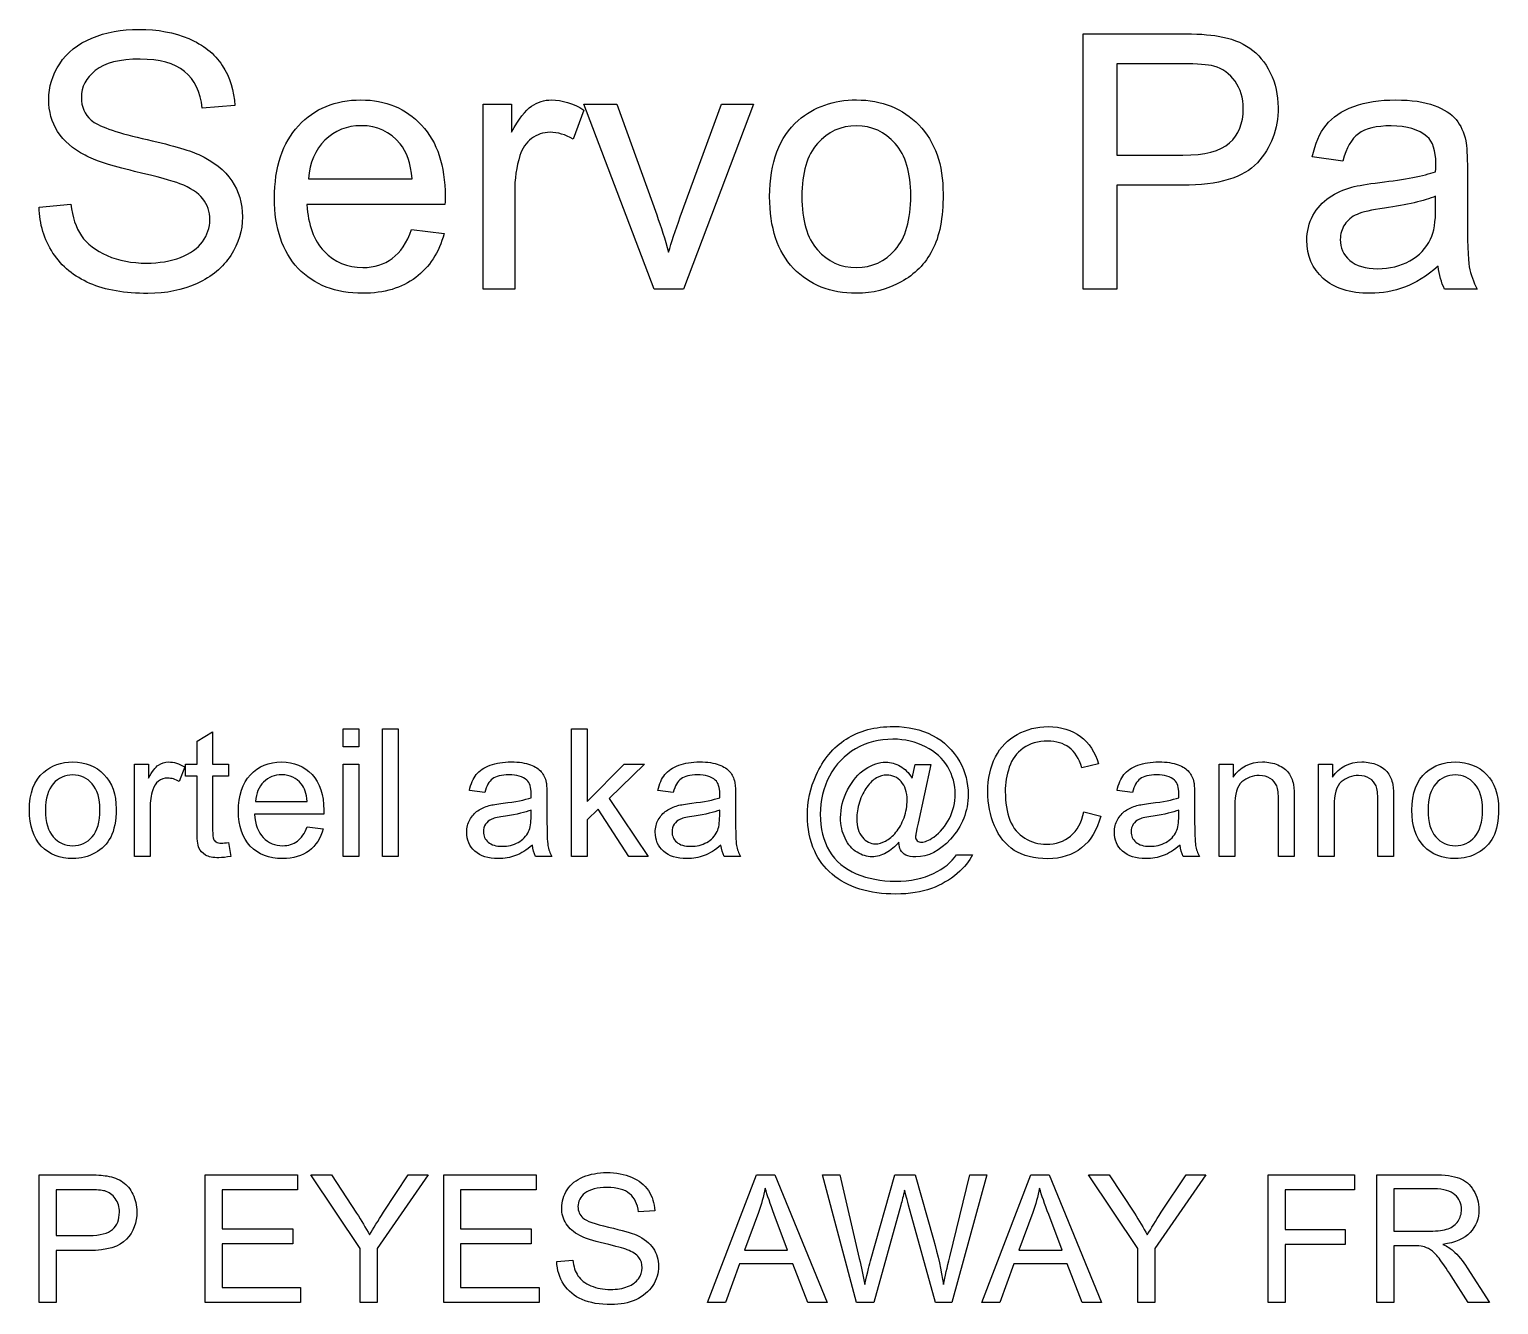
# Model space of a CAD drawing. Extents: x 33 to 401, y 28 to 278.
# Drawn here: x 154.09 to 188.94, y 248.21 to 278.47 of the extents above; entities that cross this region are included whole.
import ezdxf

# ---------------------------------------------------------------- set-up
doc = ezdxf.new("R2010")
doc.units = 0
doc.layers.add('Layer_1', color=7, linetype='CONTINUOUS')

msp = doc.modelspace()

# ---------------------------------------------------------------- linework, layer by layer
at = {"layer": 'Layer_1', "color": 7}
for p, q in [((179.08095, 272.309631), (179.08095, 278.370243)), ((179.08095, 278.370243), (181.36712, 278.370243)), ((181.43327, 277.655038), (179.88297, 277.655038)), ((179.88297, 277.655038), (179.88297, 275.488765)), ((164.85547, 272.309631), (164.85547, 276.700061)), ((164.85547, 276.700061), (165.52519, 276.700061)), ((165.52519, 276.700061), (165.52519, 276.034468)), ((168.91103, 272.309631), (167.24085, 276.700061)), ((167.24085, 276.700061), (168.02633, 276.700061)), ((168.02633, 276.700061), (168.96891, 274.070764)), ((169.52702, 274.021155), (170.50267, 276.700061)), ((171.26748, 276.700061), (169.60556, 272.309631)), ((170.50267, 276.700061), (171.26748, 276.700061)), ((158.96022, 276.662858), (158.19127, 276.604978)), ((167.24085, 276.559501), (166.98454, 275.869104)), ((179.88297, 275.488765), (181.4498, 275.488765)), ((185.24479, 275.348205), (184.51718, 275.447425)), ((188.19654, 275.141501), (188.19654, 274.149313)), ((160.71308, 274.926526), (163.16461, 274.926526)), ((160.71308, 274.926526), (160.71308, 274.926526)), ((165.59961, 274.608199), (165.59961, 272.309631)), ((181.4374, 274.773562), (179.88297, 274.773562)), ((179.88297, 274.773562), (179.88297, 272.309629)), ((154.31761, 274.256799), (155.07415, 274.322949)), ((163.9461, 274.314681), (160.67188, 274.314681)), ((171.64782, 274.504846), (171.64782, 274.504846)), ((172.41263, 274.504846), (172.41263, 274.504846)), ((187.44428, 274.240263), (187.44428, 274.513114)), ((154.31761, 274.256801), (154.31761, 274.256799)), ((163.15649, 273.723502), (163.15635, 273.723498)), ((163.15635, 273.723498), (163.92529, 273.628418)), ((187.50617, 272.851201), (187.50628, 272.8512)), ((165.59961, 272.309631), (164.85547, 272.309631)), ((169.60556, 272.309631), (168.91103, 272.309631)), ((179.88297, 272.309629), (179.08095, 272.309631)), ((188.43221, 272.309632), (187.655, 272.309632)), ((158.06615, 261.581651), (158.43615, 261.804893)), ((158.43615, 261.804893), (158.43615, 261.038015)), ((161.5306, 261.445221), (161.5306, 261.873102)), ((161.5306, 261.873102), (161.90267, 261.873102)), ((161.90267, 261.873102), (161.90267, 261.445221)), ((162.46284, 258.842796), (162.46284, 261.873102)), ((162.46284, 261.873102), (162.83491, 261.873102)), ((162.83491, 261.873102), (162.83491, 258.842796)), ((166.94629, 258.842796), (166.94629, 261.873102)), ((166.94629, 261.873102), (167.31836, 261.873102)), ((167.31836, 261.873102), (167.31836, 260.145042)), ((158.06615, 261.038015), (158.06615, 261.581651)), ((161.90267, 261.445221), (161.5306, 261.445221)), ((156.58, 258.842796), (156.58, 261.038011)), ((156.58, 261.038011), (156.91486, 261.038011)), ((156.91486, 261.038011), (156.91486, 260.705215)), ((157.7933, 260.748627), (157.7933, 261.038015)), ((157.7933, 261.038015), (158.06615, 261.038015)), ((158.43615, 261.038015), (158.81029, 261.038015)), ((158.81029, 261.038015), (158.81029, 260.748627)), ((161.5306, 258.842796), (161.5306, 261.038011)), ((161.5306, 261.038011), (161.90267, 261.038011)), ((161.90267, 261.038011), (161.90267, 258.842796)), ((167.31836, 260.145042), (168.19893, 261.038011)), ((168.68055, 261.038011), (167.84132, 260.223591)), ((168.19893, 261.038011), (168.68055, 261.038011)), ((175.02642, 260.70315), (175.09672, 261.023544)), ((175.09672, 261.023544), (175.46672, 261.023544)), ((175.46672, 261.023544), (175.16906, 259.636548)), ((179.44992, 261.042145), (179.05511, 260.949125)), ((182.30659, 258.842796), (182.30659, 261.038011)), ((182.30659, 261.038011), (182.64145, 261.038011)), ((182.64145, 261.038011), (182.64145, 260.725885)), ((184.66304, 258.842796), (184.66304, 261.038011)), ((184.66304, 261.038011), (184.9979, 261.038011)), ((184.9979, 261.038011), (184.9979, 260.725885)), ((157.77269, 260.967727), (157.64453, 260.622529)), ((158.06615, 260.748627), (157.7933, 260.748627)), ((158.06615, 259.485655), (158.06615, 260.748627)), ((158.81029, 260.748627), (158.43615, 260.748627)), ((158.43615, 260.748627), (158.43615, 259.464985)), ((164.88946, 260.362076), (164.52565, 260.411686)), ((169.36257, 260.362076), (168.99876, 260.411686)), ((180.25183, 260.362076), (179.88802, 260.411686)), ((156.95208, 259.992085), (156.95208, 258.842801)), ((159.45321, 260.151244), (160.67897, 260.151244)), ((159.45321, 260.151244), (159.45321, 260.151244)), ((166.36533, 260.25873), (166.36533, 259.762637)), ((167.84132, 260.223591), (168.7653, 258.842796)), ((170.83844, 260.25873), (170.83844, 259.762637)), ((181.7277, 260.25873), (181.7277, 259.762637)), ((182.6787, 260.041683), (182.6787, 258.84279)), ((183.71842, 258.842793), (183.71842, 260.178112)), ((184.09049, 260.192582), (184.09049, 258.842793)), ((185.03515, 260.041683), (185.03515, 258.84279)), ((186.07487, 258.842793), (186.07487, 260.178112)), ((186.44694, 260.192582), (186.44694, 258.842793)), ((154.08919, 259.940404), (154.08919, 259.940404)), ((154.4716, 259.940404), (154.4716, 259.940404)), ((161.06971, 259.84532), (159.4326, 259.84532)), ((165.98919, 259.808117), (165.98925, 259.944538)), ((167.58088, 259.965208), (167.31836, 259.713027)), ((167.31836, 259.713027), (167.31836, 258.842796)), ((168.30641, 258.842796), (167.58088, 259.965208)), ((170.4623, 259.808117), (170.46236, 259.944538)), ((173.7118, 259.739899), (173.71177, 259.739899)), ((179.10056, 259.905261), (179.10058, 259.905264)), ((179.10058, 259.905264), (179.50159, 259.803978)), ((181.35156, 259.808117), (181.35162, 259.944538)), ((186.88098, 259.940404), (186.88098, 259.940404)), ((187.26339, 259.940404), (187.26339, 259.940404)), ((160.6749, 259.549731), (160.67484, 259.54973)), ((160.67484, 259.54973), (161.05931, 259.50219)), ((158.8103, 259.175596), (158.81035, 259.175593)), ((158.81035, 259.175593), (158.86405, 258.84693)), ((166.02012, 259.113581), (166.02025, 259.113581)), ((170.49323, 259.113581), (170.49336, 259.113581)), ((174.71219, 259.179736), (174.71222, 259.179727)), ((181.38249, 259.113581), (181.38262, 259.113581)), ((156.95208, 258.842801), (156.58, 258.842796)), ((161.90267, 258.842796), (161.5306, 258.842796)), ((162.83491, 258.842796), (162.46284, 258.842796)), ((166.48313, 258.842796), (166.09452, 258.842796)), ((167.31836, 258.842796), (166.94629, 258.842796)), ((168.7653, 258.842796), (168.30641, 258.842796)), ((170.95624, 258.842796), (170.56763, 258.842796)), ((176.08267, 258.882077), (176.45681, 258.882077)), ((181.8455, 258.842796), (181.45689, 258.842796)), ((182.6787, 258.84279), (182.30659, 258.842796)), ((184.09049, 258.842793), (183.71842, 258.842793)), ((185.03515, 258.84279), (184.66304, 258.842796)), ((186.44694, 258.842793), (186.07487, 258.842793)), ((154.32484, 248.259464), (154.32484, 251.289769)), ((154.32484, 251.289769), (155.46792, 251.289769)), ((158.26051, 248.259464), (158.26051, 251.289769)), ((158.26051, 251.289769), (160.4516, 251.289769)), ((160.4516, 251.289769), (160.4516, 250.932168)), ((161.93368, 249.543106), (160.76579, 251.289769)), ((160.76579, 251.289769), (161.25362, 251.289769)), ((161.25362, 251.289769), (161.85099, 250.37613)), ((163.54391, 251.289769), (162.33469, 249.543106)), ((162.48972, 250.398868), (163.07676, 251.289769)), ((163.07676, 251.289769), (163.54391, 251.289769)), ((163.91598, 248.259464), (163.91598, 251.289769)), ((163.91598, 251.289769), (166.10706, 251.289769)), ((166.10706, 251.289769), (166.10706, 250.932168)), ((170.17297, 248.259464), (171.33672, 251.289769)), ((171.33672, 251.289769), (171.76874, 251.289769)), ((171.76874, 251.289769), (173.00897, 248.259464)), ((173.70557, 248.259464), (172.90148, 251.289769)), ((172.90148, 251.289769), (173.31282, 251.289769)), ((173.31282, 251.289769), (173.77378, 249.303327)), ((174.03836, 249.243383), (174.61507, 251.289769)), ((174.61507, 251.289769), (175.09876, 251.289769)), ((175.09876, 251.289769), (175.53284, 249.756013)), ((175.91938, 249.342602), (176.39481, 251.289769)), ((176.79788, 251.289769), (175.96693, 248.259464)), ((176.39481, 251.289769), (176.79788, 251.289769)), ((176.68006, 248.259464), (177.84382, 251.289769)), ((177.84382, 251.289769), (178.27583, 251.289769)), ((178.27583, 251.289769), (179.51607, 248.259464)), ((180.3801, 249.543106), (179.21221, 251.289769)), ((179.21221, 251.289769), (179.70003, 251.289769)), ((179.70003, 251.289769), (180.29741, 250.37613)), ((181.99033, 251.289769), (180.7811, 249.543106)), ((180.93613, 250.398868), (181.52318, 251.289769)), ((181.52318, 251.289769), (181.99033, 251.289769)), ((183.47448, 248.259464), (183.47448, 251.289769)), ((183.47448, 251.289769), (185.5188, 251.289769)), ((185.5188, 251.289769), (185.5188, 250.932168)), ((186.04797, 248.259464), (186.04797, 251.289769)), ((186.04797, 251.289769), (187.39156, 251.289769)), ((155.50096, 250.932167), (154.72581, 250.932167)), ((154.72581, 250.932167), (154.72585, 249.849031)), ((160.4516, 250.932168), (158.66152, 250.932168)), ((158.66152, 250.932168), (158.66152, 250.00406)), ((166.10706, 250.932168), (164.31699, 250.932168)), ((164.31699, 250.932168), (164.31699, 250.00406)), ((185.5188, 250.932168), (183.87549, 250.932168)), ((183.87549, 250.932168), (183.87549, 249.993725)), ((187.40807, 250.954905), (186.44896, 250.954905)), ((186.44896, 250.954905), (186.44898, 249.952383)), ((174.75767, 250.568366), (174.11481, 248.259464)), ((175.58039, 248.259464), (174.94167, 250.568366)), ((168.92029, 250.436073), (168.53582, 250.407133)), ((171.38013, 250.392667), (171.04733, 249.503832)), ((172.07466, 249.503832), (171.7584, 250.343057)), ((177.88722, 250.392667), (177.55443, 249.503832)), ((178.58176, 249.503832), (178.2655, 250.343057)), ((158.66152, 250.00406), (160.33791, 250.00406)), ((160.33791, 250.00406), (160.33791, 249.648526)), ((164.31699, 250.00406), (165.99338, 250.00406)), ((165.99338, 250.00406), (165.99338, 249.648526)), ((183.87549, 249.993725), (185.29762, 249.993725)), ((185.29762, 249.993725), (185.29762, 249.636124)), ((186.44898, 249.952383), (187.31094, 249.952383)), ((154.72585, 249.849031), (155.50926, 249.849031)), ((160.33791, 249.648526), (158.66152, 249.648526)), ((158.66152, 249.648526), (158.66152, 248.617064)), ((161.93368, 248.259464), (161.93368, 249.543106)), ((162.33469, 249.543106), (162.33469, 248.259464)), ((165.99338, 249.648526), (164.31699, 249.648526)), ((164.31699, 249.648526), (164.31699, 248.617064)), ((180.3801, 248.259464), (180.3801, 249.543106)), ((180.7811, 249.543106), (180.7811, 248.259464)), ((185.29762, 249.636124), (183.87549, 249.636124)), ((183.87549, 249.636124), (183.87549, 248.259464)), ((186.91406, 249.605125), (186.44898, 249.605125)), ((186.44898, 249.605125), (186.44898, 248.259471)), ((155.50304, 249.491428), (154.72583, 249.491428)), ((154.72583, 249.491428), (154.72583, 248.259462)), ((166.59898, 249.233044), (166.59902, 249.233047)), ((166.59902, 249.233047), (166.9773, 249.266117)), ((170.93158, 249.177237), (170.59878, 248.259464)), ((172.19868, 249.177237), (170.93158, 249.177237)), ((171.04733, 249.503832), (172.07466, 249.503832)), ((172.55215, 248.259464), (172.19868, 249.177237)), ((177.43867, 249.177237), (177.10588, 248.259464)), ((178.70578, 249.177237), (177.43867, 249.177237)), ((177.55443, 249.503832), (178.58176, 249.503832)), ((179.05925, 248.259464), (178.70578, 249.177237)), ((188.21424, 248.259466), (187.81323, 248.889918)), ((188.19151, 249.084221), (188.71861, 248.259466)), ((158.66152, 248.617064), (160.52188, 248.617064)), ((160.52188, 248.617064), (160.52188, 248.259464)), ((164.31699, 248.617064), (166.17734, 248.617064)), ((166.17734, 248.617064), (166.17734, 248.259464)), ((154.72583, 248.259462), (154.32484, 248.259464)), ((160.52188, 248.259464), (158.26051, 248.259464)), ((162.33469, 248.259464), (161.93368, 248.259464)), ((166.17734, 248.259464), (163.91598, 248.259464)), ((170.59878, 248.259464), (170.17297, 248.259464)), ((173.00897, 248.259464), (172.55215, 248.259464)), ((174.11481, 248.259464), (173.70557, 248.259464)), ((175.96693, 248.259464), (175.58039, 248.259464)), ((177.10588, 248.259464), (176.68006, 248.259464)), ((179.51607, 248.259464), (179.05925, 248.259464)), ((180.7811, 248.259464), (180.3801, 248.259464)), ((183.87549, 248.259464), (183.47448, 248.259464)), ((186.44898, 248.259471), (186.04797, 248.259464)), ((188.71861, 248.259466), (188.21424, 248.259466))]:
    msp.add_line(p, q, dxfattribs=at)
for points in [[(155.57025, 278.266894), (155.90373, 278.404698), (156.27442, 278.4736), (156.68232, 278.4736)], [(156.68232, 278.4736), (157.13156, 278.4736), (157.527057, 278.400564), (157.86881, 278.254492)], [(154.80957, 277.659179), (154.983203, 277.926518), (155.236763, 278.12909), (155.57025, 278.266894)], [(157.86881, 278.254492), (158.213323, 278.111176), (158.477907, 277.898958), (158.66256, 277.617838)], [(181.36712, 278.370243), (181.769507, 278.370243), (182.07681, 278.35095), (182.28903, 278.312363)], [(182.28903, 278.312363), (182.586683, 278.262756), (182.836107, 278.167672), (183.0373, 278.02711)], [(156.7154, 277.766664), (156.230327, 277.766664), (155.87617, 277.677092), (155.65293, 277.497947)], [(157.7696, 277.473142), (157.532573, 277.668823), (157.181173, 277.766664), (156.7154, 277.766664)], [(183.0373, 278.02711), (183.238493, 277.889306), (183.399723, 277.695002), (183.52099, 277.444199)], [(154.54912, 276.803418), (154.54912, 277.109342), (154.635937, 277.394596), (154.80957, 277.659179)], [(155.65293, 277.497947), (155.432443, 277.321558), (155.3222, 277.107962), (155.3222, 276.857159)], [(158.19127, 276.604978), (158.149937, 276.988073), (158.00938, 277.277461), (157.7696, 277.473142)], [(158.66256, 277.617838), (158.84722, 277.336719), (158.94644, 277.018392), (158.96022, 276.662858)], [(182.18154, 277.601298), (182.046493, 277.637125), (181.79707, 277.655038), (181.43327, 277.655038)], [(182.6859, 277.24163), (182.55912, 277.423531), (182.391, 277.54342), (182.18154, 277.601298)], [(183.52099, 277.444199), (183.645017, 277.193396), (183.70703, 276.917789), (183.70703, 276.617377)], [(182.88021, 276.592574), (182.88021, 276.846133), (182.81544, 277.062485), (182.6859, 277.24163)], [(154.75996, 276.046875), (154.6194, 276.272873), (154.54912, 276.525054), (154.54912, 276.803418)], [(155.3222, 276.857159), (155.3222, 276.639429), (155.400747, 276.460284), (155.55784, 276.319724)], [(160.47331, 276.187435), (160.853643, 276.595334), (161.34698, 276.799284), (161.95332, 276.799284)], [(161.95332, 276.799284), (162.540367, 276.799284), (163.019923, 276.599468), (163.39199, 276.199837)], [(165.99648, 276.650451), (166.142553, 276.74967), (166.302407, 276.79928), (166.47604, 276.79928)], [(166.47604, 276.79928), (166.72684, 276.79928), (166.981777, 276.719354), (167.24085, 276.559501)], [(172.32581, 276.311454), (172.703397, 276.636671), (173.163663, 276.79928), (173.70661, 276.79928)], [(173.70661, 276.79928), (174.31019, 276.79928), (174.803527, 276.600842), (175.18662, 276.203967)], [(185.5011, 276.642184), (185.787733, 276.746915), (186.119843, 276.799281), (186.49743, 276.799281)], [(186.49743, 276.799281), (186.872257, 276.799281), (187.1768, 276.755184), (187.41106, 276.666989)], [(165.52519, 276.034468), (165.69607, 276.345905), (165.853167, 276.551232), (165.99648, 276.650451)], [(182.55361, 275.778153), (182.771343, 275.971078), (182.88021, 276.242552), (182.88021, 276.592574)], [(183.70703, 276.617377), (183.70703, 276.10199), (183.543043, 275.665152), (183.21507, 275.306862)], [(184.84378, 276.199834), (184.995367, 276.392759), (185.214473, 276.540209), (185.5011, 276.642184)], [(187.41106, 276.666989), (187.645327, 276.578794), (187.817583, 276.467173), (187.92783, 276.332126)], [(155.40902, 275.484635), (155.119627, 275.636219), (154.903273, 275.823632), (154.75996, 276.046875)], [(155.55784, 276.319724), (155.71218, 276.179164), (156.11457, 276.03447), (156.76501, 275.885642)], [(159.9028, 274.467643), (159.9028, 275.206272), (160.09297, 275.779536), (160.47331, 276.187435)], [(161.96159, 276.187431), (161.619837, 276.187431), (161.331827, 276.073054), (161.09756, 275.844299)], [(162.88349, 275.757483), (162.64647, 276.044115), (162.33917, 276.187431), (161.96159, 276.187431)], [(163.39199, 276.199837), (163.764063, 275.800206), (163.9501, 275.237966), (163.9501, 274.513118)], [(166.43883, 276.030334), (166.276223, 276.030334), (166.130153, 275.980725), (166.00062, 275.881506)], [(166.98454, 275.869104), (166.802633, 275.976591), (166.62073, 276.030334), (166.43883, 276.030334)], [(171.64782, 274.504846), (171.64782, 275.317889), (171.873817, 275.920091), (172.32581, 276.311454)], [(173.70661, 276.183297), (173.334537, 276.183297), (173.025853, 276.044115), (172.78056, 275.765751)], [(174.62438, 275.761617), (174.379087, 276.042737), (174.073163, 276.183297), (173.70661, 276.183297)], [(175.18662, 276.203967), (175.569713, 275.809848), (175.76126, 275.264145), (175.76126, 274.566858)], [(184.51718, 275.447425), (184.583313, 275.758862), (184.69218, 276.009665), (184.84378, 276.199834)], [(186.38994, 276.183297), (186.03992, 276.183297), (185.78085, 276.121285), (185.61273, 275.997261)], [(187.23743, 275.931116), (187.047263, 276.099237), (186.764767, 276.183297), (186.38994, 276.183297)], [(187.92783, 276.332126), (188.03807, 276.199834), (188.11524, 276.031713), (188.15934, 275.827764)], [(156.76501, 275.885642), (157.418197, 275.73957), (157.866057, 275.611413), (158.10859, 275.50117)], [(161.09756, 275.844299), (160.866047, 275.615545), (160.737887, 275.309621), (160.71308, 274.926526)], [(163.16461, 274.926526), (163.131543, 275.29584), (163.037837, 275.572826), (162.88349, 275.757483)], [(166.00062, 275.881506), (165.87108, 275.785043), (165.77875, 275.649996), (165.72363, 275.476363)], [(172.78056, 275.765751), (172.535273, 275.487387), (172.41263, 275.067085), (172.41263, 274.504846)], [(174.99645, 274.529651), (174.99645, 275.072598), (174.872427, 275.483253), (174.62438, 275.761617)], [(181.4498, 275.488765), (181.967947, 275.488765), (182.335883, 275.585228), (182.55361, 275.778153)], [(185.61273, 275.997261), (185.447363, 275.875994), (185.324717, 275.659642), (185.24479, 275.348205)], [(187.44827, 275.290328), (187.44827, 275.593496), (187.37799, 275.807092), (187.23743, 275.931116)], [(188.15934, 275.827764), (188.18414, 275.700984), (188.19654, 275.47223), (188.19654, 275.141501)], [(156.57897, 275.104297), (156.022243, 275.239344), (155.63226, 275.366124), (155.40902, 275.484635)], [(158.10859, 275.50117), (158.46137, 275.338561), (158.72182, 275.131855), (158.88994, 274.881052)], [(165.72363, 275.476363), (165.64095, 275.21178), (165.59961, 274.922392), (165.59961, 274.608199)], [(183.21507, 275.306862), (182.887097, 274.951329), (182.29454, 274.773562), (181.4374, 274.773562)], [(157.65797, 274.810775), (157.495363, 274.874162), (157.135697, 274.972002), (156.57897, 275.104297)], [(186.11722, 274.839709), (186.71804, 274.911367), (187.16039, 274.996805), (187.44427, 275.096024)], [(187.44427, 275.096024), (187.446937, 275.197999), (187.44827, 275.262767), (187.44827, 275.290328)], [(158.20368, 274.451107), (158.093433, 274.594423), (157.91153, 274.714312), (157.65797, 274.810775)], [(158.88994, 274.881052), (159.05806, 274.633005), (159.14212, 274.346374), (159.14212, 274.021157)], [(184.91832, 274.484176), (185.078173, 274.591663), (185.25732, 274.672967), (185.45576, 274.728088)], [(185.45576, 274.728088), (185.601833, 274.766675), (185.82232, 274.803882), (186.11722, 274.839709)], [(155.07415, 274.322949), (155.110017, 274.01978), (155.1927, 273.770355), (155.3222, 273.574674)], [(158.36904, 273.955013), (158.36904, 274.145182), (158.31392, 274.310547), (158.20368, 274.451107)], [(160.46504, 272.801595), (160.090213, 273.19847), (159.9028, 273.753819), (159.9028, 274.467643)], [(160.67188, 274.314681), (160.699413, 273.832368), (160.83584, 273.463053), (161.08116, 273.206738)], [(163.9501, 274.513118), (163.9501, 274.469018), (163.948767, 274.402872), (163.9461, 274.314681)], [(172.21419, 272.801591), (171.83661, 273.19571), (171.64782, 273.763461), (171.64782, 274.504846)], [(172.41263, 274.504846), (172.41263, 273.942607), (172.535273, 273.520927), (172.78056, 273.239807)], [(174.62851, 273.243941), (174.873803, 273.525061), (174.99645, 273.953631), (174.99645, 274.529651)], [(175.76126, 274.566858), (175.76126, 274.001862), (175.675823, 273.556756), (175.50495, 273.231539)], [(184.53385, 274.054228), (184.63307, 274.233373), (184.761227, 274.376689), (184.91832, 274.484176)], [(187.44428, 274.513114), (187.17418, 274.402871), (186.769037, 274.309165), (186.22885, 274.231995)], [(154.64834, 273.165395), (154.43888, 273.487856), (154.328637, 273.851658), (154.31761, 274.256801)], [(158.19541, 273.434114), (158.311163, 273.593967), (158.36904, 273.7676), (158.36904, 273.955013)], [(159.14212, 274.021157), (159.14212, 273.698696), (159.049793, 273.394149), (158.86514, 273.107517)], [(168.96891, 274.070764), (169.070883, 273.786888), (169.16459, 273.491988), (169.25003, 273.186064)], [(169.25003, 273.186064), (169.316163, 273.417574), (169.408493, 273.695938), (169.52702, 274.021155)], [(184.38916, 273.467183), (184.38916, 273.682157), (184.43739, 273.877839), (184.53385, 274.054228)], [(185.57979, 274.083166), (185.45301, 274.028046), (185.35517, 273.946742), (185.28627, 273.839254)], [(186.22885, 274.231995), (185.922923, 274.187895), (185.70657, 274.138285), (185.57979, 274.083166)], [(187.32439, 273.496122), (187.404317, 273.664243), (187.44428, 273.91229), (187.44428, 274.240263)], [(188.19654, 274.149313), (188.19654, 273.457538), (188.211707, 273.019322), (188.24204, 272.834665)], [(155.3222, 273.574674), (155.454493, 273.381749), (155.658443, 273.224652), (155.93405, 273.103385)], [(162.6976, 273.037239), (162.890527, 273.180555), (163.04349, 273.409309), (163.15649, 273.723502)], [(163.92529, 273.628418), (163.804023, 273.179177), (163.579403, 272.830534), (163.25143, 272.582487)], [(185.28627, 273.839254), (185.21737, 273.734523), (185.18292, 273.617389), (185.18292, 273.487854)], [(157.67451, 273.062044), (157.908777, 273.152995), (158.08241, 273.277018), (158.19541, 273.434114)], [(172.78056, 273.239807), (173.025853, 272.961444), (173.334537, 272.822262), (173.70661, 272.822262)], [(173.70661, 272.822262), (174.075923, 272.822262), (174.383223, 272.962822), (174.62851, 273.243941)], [(175.50495, 273.231539), (175.336823, 272.909078), (175.090153, 272.658275), (174.76494, 272.47913)], [(184.77776, 272.561812), (184.518693, 272.798835), (184.38916, 273.100625), (184.38916, 273.467183)], [(185.18292, 273.487854), (185.18292, 273.289417), (185.257333, 273.124052), (185.40616, 272.99176)], [(186.83243, 272.979358), (187.05567, 273.106137), (187.219657, 273.278392), (187.32439, 273.496122)], [(155.52064, 272.446059), (155.151327, 272.605912), (154.86056, 272.84569), (154.64834, 273.165395)], [(155.93405, 273.103385), (156.209657, 272.984874), (156.519713, 272.925618), (156.86422, 272.925618)], [(156.86422, 272.925618), (157.170147, 272.925618), (157.440243, 272.971093), (157.67451, 273.062044)], [(158.86514, 273.107517), (158.68048, 272.823642), (158.414517, 272.601778), (158.06725, 272.441925)], [(161.08116, 273.206738), (161.326453, 272.950423), (161.632377, 272.822266), (161.99893, 272.822266)], [(161.99893, 272.822266), (162.271783, 272.822266), (162.504673, 272.893924), (162.6976, 273.037239)], [(185.40616, 272.99176), (185.557747, 272.859469), (185.778233, 272.793323), (186.06762, 272.793323)], [(186.06762, 272.793323), (186.354253, 272.793323), (186.60919, 272.855335), (186.83243, 272.979358)], [(161.99466, 272.210417), (161.352493, 272.210417), (160.84262, 272.407476), (160.46504, 272.801595)], [(163.25143, 272.582487), (162.923457, 272.33444), (162.504533, 272.210417), (161.99466, 272.210417)], [(173.70661, 272.210413), (173.092003, 272.210413), (172.59453, 272.407472), (172.21419, 272.801591)], [(185.88984, 272.210413), (185.407527, 272.210413), (185.036833, 272.327546), (184.77776, 272.561812)], [(187.50628, 272.8512), (187.230673, 272.616934), (186.964713, 272.45157), (186.7084, 272.355107)], [(187.655, 272.309632), (187.577827, 272.463973), (187.528217, 272.644496), (187.50617, 272.851201)], [(188.24204, 272.834665), (188.275107, 272.652764), (188.338497, 272.477753), (188.43221, 272.309632)], [(156.90143, 272.20628), (156.35297, 272.20628), (155.892707, 272.286206), (155.52064, 272.446059)], [(158.06725, 272.441925), (157.722743, 272.284828), (157.334137, 272.20628), (156.90143, 272.20628)], [(174.76494, 272.47913), (174.44248, 272.299985), (174.089703, 272.210413), (173.70661, 272.210413)], [(186.7084, 272.355107), (186.45484, 272.258644), (186.181987, 272.210413), (185.88984, 272.210413)], [(173.46371, 261.631263), (173.77377, 261.829701), (174.149287, 261.92892), (174.59026, 261.92892)], [(174.59026, 261.92892), (174.932013, 261.92892), (175.238627, 261.85864), (175.5101, 261.71808)], [(175.5101, 261.71808), (175.782953, 261.578898), (175.997927, 261.370814), (176.15502, 261.093829)], [(177.00252, 261.205443), (177.123787, 261.441087), (177.295353, 261.619543), (177.51722, 261.74081)], [(177.51722, 261.74081), (177.74046, 261.863456), (177.98575, 261.924779), (178.25309, 261.924779)], [(178.25309, 261.924779), (178.556257, 261.924779), (178.811193, 261.847609), (179.0179, 261.693268)], [(172.74851, 260.773435), (172.91663, 261.146883), (173.15503, 261.432826), (173.46371, 261.631263)], [(173.68695, 261.399753), (173.42099, 261.249547), (173.214287, 261.033195), (173.06684, 260.750697)], [(174.57165, 261.627129), (174.24919, 261.627129), (173.95429, 261.551337), (173.68695, 261.399753)], [(175.34473, 261.447295), (175.111843, 261.567184), (174.85415, 261.627129), (174.57165, 261.627129)], [(175.87183, 260.967738), (175.754697, 261.167553), (175.578997, 261.327406), (175.34473, 261.447295)], [(177.65984, 261.414212), (177.504127, 261.302591), (177.394573, 261.152385), (177.33118, 260.963594)], [(178.24482, 261.581644), (178.011933, 261.581644), (177.81694, 261.525833), (177.65984, 261.414212)], [(178.74918, 261.430749), (178.615513, 261.531346), (178.447393, 261.581644), (178.24482, 261.581644)], [(179.05511, 260.949125), (178.98483, 261.169611), (178.882853, 261.330152), (178.74918, 261.430749)], [(179.0179, 261.693268), (179.224607, 261.538928), (179.368613, 261.321887), (179.44992, 261.042145)], [(154.42819, 260.843708), (154.616983, 261.006316), (154.847117, 261.08762), (155.11859, 261.08762)], [(155.11859, 261.08762), (155.420377, 261.08762), (155.667047, 260.988401), (155.8586, 260.789964)], [(157.1505, 261.013206), (157.22354, 261.062813), (157.303467, 261.087616), (157.39028, 261.087616)], [(157.39028, 261.087616), (157.51568, 261.087616), (157.64315, 261.047653), (157.77269, 260.967727)], [(159.33332, 260.781698), (159.523487, 260.985647), (159.770157, 261.087622), (160.07333, 261.087622)], [(160.07333, 261.087622), (160.36685, 261.087622), (160.606627, 260.987714), (160.79266, 260.787899)], [(165.01761, 261.009065), (165.16093, 261.061432), (165.326983, 261.087615), (165.51577, 261.087615)], [(165.51577, 261.087615), (165.703183, 261.087615), (165.855457, 261.065568), (165.97259, 261.021475)], [(165.97259, 261.021475), (166.089723, 260.977375), (166.175853, 260.921564), (166.23098, 260.854043)], [(169.49072, 261.009065), (169.63404, 261.061432), (169.800097, 261.087615), (169.98889, 261.087615)], [(169.98889, 261.087615), (170.176297, 261.087615), (170.328567, 261.065568), (170.4457, 261.021475)], [(170.4457, 261.021475), (170.562833, 260.977375), (170.648963, 260.921564), (170.70409, 260.854043)], [(173.91641, 260.91812), (174.08315, 261.028363), (174.24507, 261.083484), (174.40217, 261.083484)], [(174.40217, 261.083484), (174.522057, 261.083484), (174.636433, 261.051791), (174.7453, 260.988404)], [(176.15502, 261.093829), (176.288687, 260.855428), (176.35552, 260.596357), (176.35552, 260.316615)], [(176.82269, 260.380687), (176.82269, 260.696258), (176.882633, 260.971176), (177.00252, 261.205443)], [(180.37998, 261.009065), (180.5233, 261.061432), (180.689353, 261.087615), (180.87814, 261.087615)], [(180.87814, 261.087615), (181.065553, 261.087615), (181.217827, 261.065568), (181.33496, 261.021475)], [(181.33496, 261.021475), (181.452093, 260.977375), (181.538223, 260.921564), (181.59335, 260.854043)], [(182.64145, 260.725885), (182.802683, 260.967042), (183.035573, 261.08762), (183.34012, 261.08762)], [(183.34012, 261.08762), (183.472413, 261.08762), (183.59368, 261.063503), (183.70392, 261.01527)], [(184.9979, 260.725885), (185.159133, 260.967042), (185.39202, 261.08762), (185.69656, 261.08762)], [(185.69656, 261.08762), (185.828853, 261.08762), (185.950123, 261.063503), (186.06037, 261.01527)], [(187.21998, 260.843708), (187.408773, 261.006316), (187.638907, 261.08762), (187.91038, 261.08762)], [(187.91038, 261.08762), (188.212167, 261.08762), (188.458837, 260.988401), (188.65039, 260.789964)], [(154.08919, 259.940404), (154.08919, 260.346925), (154.20219, 260.648027), (154.42819, 260.843708)], [(155.11859, 260.779629), (154.932557, 260.779629), (154.778217, 260.710038), (154.65557, 260.570856)], [(155.57748, 260.568789), (155.454833, 260.709349), (155.30187, 260.779629), (155.11859, 260.779629)], [(155.8586, 260.789964), (156.050147, 260.592905), (156.14592, 260.320053), (156.14592, 259.97141)], [(156.91486, 260.705215), (157.0003, 260.860933), (157.078847, 260.963597), (157.1505, 261.013206)], [(157.37168, 260.703149), (157.290373, 260.703149), (157.217337, 260.678346), (157.15257, 260.628739)], [(157.64453, 260.622529), (157.553577, 260.676276), (157.462627, 260.703149), (157.37168, 260.703149)], [(159.04807, 259.921802), (159.04807, 260.291117), (159.143153, 260.577749), (159.33332, 260.781698)], [(160.07746, 260.781696), (159.90658, 260.781696), (159.762573, 260.724507), (159.64544, 260.61013)], [(160.53841, 260.566722), (160.419903, 260.710038), (160.266253, 260.781696), (160.07746, 260.781696)], [(160.79266, 260.787899), (160.978693, 260.588084), (161.07171, 260.306964), (161.07171, 259.94454)], [(164.52565, 260.411686), (164.558717, 260.567404), (164.61315, 260.692805), (164.68895, 260.78789)], [(164.68895, 260.78789), (164.764743, 260.884353), (164.874297, 260.958078), (165.01761, 261.009065)], [(165.07342, 260.686604), (164.99074, 260.625971), (164.92942, 260.517795), (164.88946, 260.362076)], [(165.46203, 260.779624), (165.287023, 260.779624), (165.157487, 260.748617), (165.07342, 260.686604)], [(165.88578, 260.653533), (165.790693, 260.737594), (165.649443, 260.779624), (165.46203, 260.779624)], [(166.23098, 260.854043), (166.286113, 260.787896), (166.324697, 260.703836), (166.34673, 260.601862)], [(168.99876, 260.411686), (169.031827, 260.567404), (169.08626, 260.692805), (169.16206, 260.78789)], [(169.16206, 260.78789), (169.237853, 260.884353), (169.347407, 260.958078), (169.49072, 261.009065)], [(169.54653, 260.686604), (169.46385, 260.625971), (169.40253, 260.517795), (169.36257, 260.362076)], [(169.93514, 260.779624), (169.760133, 260.779624), (169.630597, 260.748617), (169.54653, 260.686604)], [(170.35889, 260.653533), (170.263803, 260.737594), (170.122553, 260.779624), (169.93514, 260.779624)], [(170.70409, 260.854043), (170.759223, 260.787896), (170.797807, 260.703836), (170.81984, 260.601862)], [(172.5418, 259.812253), (172.5418, 260.148494), (172.610703, 260.468888), (172.74851, 260.773435)], [(173.06684, 260.750697), (172.920767, 260.469577), (172.84773, 260.167787), (172.84773, 259.845326)], [(173.49679, 260.422026), (173.60979, 260.642512), (173.749663, 260.807877), (173.91641, 260.91812)], [(174.17891, 260.707282), (174.101743, 260.663182), (174.02664, 260.591524), (173.9536, 260.492308)], [(174.42903, 260.775492), (174.340837, 260.775492), (174.257463, 260.752755), (174.17891, 260.707282)], [(174.76802, 260.620463), (174.675693, 260.723816), (174.562697, 260.775492), (174.42903, 260.775492)], [(174.7453, 260.988404), (174.85416, 260.926391), (174.947867, 260.831306), (175.02642, 260.70315)], [(176.0496, 260.322816), (176.0496, 260.552949), (175.990343, 260.767923), (175.87183, 260.967738)], [(177.33118, 260.963594), (177.26778, 260.776181), (177.23608, 260.582566), (177.23608, 260.382751)], [(179.88802, 260.411686), (179.921087, 260.567404), (179.97552, 260.692805), (180.05132, 260.78789)], [(180.05132, 260.78789), (180.127113, 260.884353), (180.236667, 260.958078), (180.37998, 261.009065)], [(180.43579, 260.686604), (180.35311, 260.625971), (180.29179, 260.517795), (180.25183, 260.362076)], [(180.8244, 260.779624), (180.649387, 260.779624), (180.51985, 260.748617), (180.43579, 260.686604)], [(181.24815, 260.653533), (181.153063, 260.737594), (181.011813, 260.779624), (180.8244, 260.779624)], [(181.59335, 260.854043), (181.648483, 260.787896), (181.687067, 260.703836), (181.7091, 260.601862)], [(183.26161, 260.765154), (183.103137, 260.765154), (182.966023, 260.714855), (182.85027, 260.614258)], [(183.51999, 260.696944), (183.446957, 260.742417), (183.36083, 260.765154), (183.26161, 260.765154)], [(183.67502, 260.51711), (183.646087, 260.592902), (183.59441, 260.652847), (183.51999, 260.696944)], [(183.70392, 261.01527), (183.81554, 260.968417), (183.898913, 260.906405), (183.95404, 260.829235)], [(183.95404, 260.829235), (184.009173, 260.752065), (184.047757, 260.660426), (184.06979, 260.554317)], [(185.61806, 260.765154), (185.459587, 260.765154), (185.32247, 260.714855), (185.20671, 260.614258)], [(185.87644, 260.696944), (185.8034, 260.742417), (185.717273, 260.765154), (185.61806, 260.765154)], [(186.03147, 260.51711), (186.002537, 260.592902), (185.95086, 260.652847), (185.87644, 260.696944)], [(186.06037, 261.01527), (186.17199, 260.968417), (186.25536, 260.906405), (186.31048, 260.829235)], [(186.31048, 260.829235), (186.365613, 260.752065), (186.4042, 260.660426), (186.42624, 260.554317)], [(186.88098, 259.940404), (186.88098, 260.346925), (186.99398, 260.648027), (187.21998, 260.843708)], [(187.91038, 260.779629), (187.724347, 260.779629), (187.570007, 260.710038), (187.44736, 260.570856)], [(188.36927, 260.568789), (188.246623, 260.709349), (188.09366, 260.779629), (187.91038, 260.779629)], [(188.65039, 260.789964), (188.841937, 260.592905), (188.93771, 260.320053), (188.93771, 259.97141)], [(154.65557, 260.570856), (154.532923, 260.431674), (154.4716, 260.221523), (154.4716, 259.940404)], [(155.76351, 259.952806), (155.76351, 260.224279), (155.7015, 260.429607), (155.57748, 260.568789)], [(157.01408, 260.426167), (156.972747, 260.293876), (156.95208, 260.149182), (156.95208, 259.992085)], [(157.15257, 260.628739), (157.087837, 260.580506), (157.041673, 260.512982), (157.01408, 260.426167)], [(159.64544, 260.61013), (159.529687, 260.495753), (159.46561, 260.342791), (159.45321, 260.151244)], [(160.67897, 260.151244), (160.662437, 260.335901), (160.615583, 260.474393), (160.53841, 260.566722)], [(165.9912, 260.33314), (165.9912, 260.484724), (165.95606, 260.591522), (165.88578, 260.653533)], [(165.9892, 260.23599), (165.990533, 260.286977), (165.9912, 260.31936), (165.9912, 260.33314)], [(166.34673, 260.601862), (166.35913, 260.538475), (166.36533, 260.424098), (166.36533, 260.25873)], [(170.46431, 260.33314), (170.46431, 260.484724), (170.42917, 260.591522), (170.35889, 260.653533)], [(170.46231, 260.23599), (170.463643, 260.286977), (170.46431, 260.31936), (170.46431, 260.33314)], [(170.81984, 260.601862), (170.83224, 260.538475), (170.83844, 260.424098), (170.83844, 260.25873)], [(173.32936, 259.764702), (173.32936, 259.98381), (173.38517, 260.202918), (173.49679, 260.422026)], [(173.9536, 260.492308), (173.880567, 260.393089), (173.822, 260.272511), (173.7779, 260.130573)], [(174.90858, 260.184313), (174.90858, 260.371726), (174.861727, 260.51711), (174.76802, 260.620463)], [(175.91111, 259.748174), (176.003437, 259.934209), (176.0496, 260.125757), (176.0496, 260.322816)], [(176.98185, 259.568333), (176.875743, 259.820514), (176.82269, 260.091299), (176.82269, 260.380687)], [(177.23608, 260.382751), (177.23608, 260.125058), (177.273287, 259.899748), (177.3477, 259.706823)], [(181.35357, 260.33314), (181.35357, 260.484724), (181.31843, 260.591522), (181.24815, 260.653533)], [(181.35157, 260.23599), (181.352903, 260.286977), (181.35357, 260.31936), (181.35357, 260.33314)], [(181.7091, 260.601862), (181.7215, 260.538475), (181.7277, 260.424098), (181.7277, 260.25873)], [(182.85027, 260.614258), (182.73589, 260.513661), (182.6787, 260.322803), (182.6787, 260.041683)], [(183.71842, 260.178112), (183.71842, 260.329697), (183.703953, 260.442696), (183.67502, 260.51711)], [(184.06979, 260.554317), (184.08359, 260.485415), (184.09049, 260.364837), (184.09049, 260.192582)], [(185.20671, 260.614258), (185.092337, 260.513661), (185.03515, 260.322803), (185.03515, 260.041683)], [(186.07487, 260.178112), (186.07487, 260.329697), (186.060403, 260.442696), (186.03147, 260.51711)], [(186.42624, 260.554317), (186.44004, 260.485415), (186.44694, 260.364837), (186.44694, 260.192582)], [(187.44736, 260.570856), (187.324713, 260.431674), (187.26339, 260.221523), (187.26339, 259.940404)], [(188.5553, 259.952806), (188.5553, 260.224279), (188.49329, 260.429607), (188.36927, 260.568789)], [(156.14592, 259.97141), (156.14592, 259.688912), (156.1032, 259.466359), (156.01776, 259.30375)], [(164.72623, 259.930065), (164.806157, 259.983812), (164.89573, 260.024464), (164.99495, 260.052022)], [(164.99495, 260.052022), (165.067983, 260.071315), (165.178227, 260.089919), (165.32568, 260.107832)], [(165.32568, 260.107832), (165.626087, 260.143659), (165.84726, 260.186378), (165.9892, 260.23599)], [(169.19934, 259.930065), (169.279267, 259.983812), (169.36884, 260.024464), (169.46806, 260.052022)], [(169.46806, 260.052022), (169.541093, 260.071315), (169.651337, 260.089919), (169.79879, 260.107832)], [(169.79879, 260.107832), (170.099197, 260.143659), (170.32037, 260.186378), (170.46231, 260.23599)], [(173.7779, 260.130573), (173.733833, 259.988635), (173.7118, 259.85841), (173.7118, 259.739899)], [(174.83418, 259.762634), (174.88378, 259.903194), (174.90858, 260.043754), (174.90858, 260.184313)], [(176.35552, 260.316615), (176.35552, 259.916984), (176.21496, 259.56214), (175.93384, 259.252081)], [(180.0886, 259.930065), (180.168527, 259.983812), (180.2581, 260.024464), (180.35732, 260.052022)], [(180.35732, 260.052022), (180.430353, 260.071315), (180.540597, 260.089919), (180.68805, 260.107832)], [(180.68805, 260.107832), (180.988457, 260.143659), (181.20963, 260.186378), (181.35157, 260.23599)], [(188.93771, 259.97141), (188.93771, 259.688912), (188.89499, 259.466359), (188.80955, 259.30375)], [(154.37238, 259.088776), (154.183587, 259.285835), (154.08919, 259.569711), (154.08919, 259.940404)], [(154.4716, 259.940404), (154.4716, 259.659284), (154.532923, 259.448444), (154.65557, 259.307884)], [(155.57954, 259.309951), (155.702187, 259.450511), (155.76351, 259.664796), (155.76351, 259.952806)], [(159.32918, 259.088778), (159.141773, 259.287215), (159.04807, 259.56489), (159.04807, 259.921802)], [(159.4326, 259.84532), (159.4464, 259.604163), (159.514613, 259.419506), (159.63724, 259.291349)], [(161.07171, 259.94454), (161.07171, 259.922493), (161.071043, 259.88942), (161.06971, 259.84532)], [(164.46169, 259.421569), (164.46169, 259.529056), (164.48579, 259.626897), (164.53399, 259.715091)], [(164.53399, 259.715091), (164.58359, 259.804664), (164.64767, 259.876322), (164.72623, 259.930065)], [(165.05701, 259.729568), (164.99361, 259.702008), (164.94469, 259.661356), (164.91025, 259.607611)], [(165.38154, 259.803978), (165.228573, 259.781931), (165.120397, 259.757128), (165.05701, 259.729568)], [(165.98925, 259.944538), (165.854203, 259.889418), (165.651633, 259.842565), (165.38154, 259.803978)], [(165.92929, 259.436047), (165.969223, 259.520107), (165.98919, 259.64413), (165.98919, 259.808117)], [(166.36533, 259.762637), (166.36533, 259.416749), (166.372897, 259.197641), (166.38803, 259.105313)], [(168.9348, 259.421569), (168.9348, 259.529056), (168.9589, 259.626897), (169.0071, 259.715091)], [(169.0071, 259.715091), (169.0567, 259.804664), (169.12078, 259.876322), (169.19934, 259.930065)], [(169.53012, 259.729568), (169.46672, 259.702008), (169.4178, 259.661356), (169.38336, 259.607611)], [(169.85465, 259.803978), (169.701683, 259.781931), (169.593507, 259.757128), (169.53012, 259.729568)], [(170.46236, 259.944538), (170.327313, 259.889418), (170.124743, 259.842565), (169.85465, 259.803978)], [(170.4024, 259.436047), (170.442333, 259.520107), (170.4623, 259.64413), (170.4623, 259.808117)], [(170.83844, 259.762637), (170.83844, 259.416749), (170.846007, 259.197641), (170.86114, 259.105313)], [(172.71544, 258.968894), (172.59968, 259.229343), (172.5418, 259.510463), (172.5418, 259.812253)], [(172.84773, 259.845326), (172.84773, 259.507707), (172.920767, 259.216941), (173.06684, 258.973028)], [(173.43685, 259.274809), (173.36519, 259.423637), (173.32936, 259.586935), (173.32936, 259.764702)], [(173.71177, 259.739899), (173.71177, 259.551108), (173.756557, 259.404347), (173.84613, 259.299616)], [(174.64194, 259.417435), (174.720493, 259.508386), (174.784573, 259.623452), (174.83418, 259.762634)], [(175.16906, 259.636548), (175.127727, 259.443623), (175.10706, 259.336825), (175.10706, 259.316154)], [(175.53904, 259.305824), (175.696133, 259.416067), (175.820157, 259.563517), (175.91111, 259.748174)], [(177.3477, 259.706823), (177.423493, 259.515276), (177.540627, 259.37196), (177.6991, 259.276875)], [(178.7843, 259.328552), (178.94002, 259.458087), (179.04544, 259.650324), (179.10056, 259.905261)], [(179.50159, 259.803978), (179.41753, 259.474627), (179.265947, 259.223135), (179.04684, 259.049502)], [(179.82406, 259.421569), (179.82406, 259.529056), (179.84816, 259.626897), (179.89636, 259.715091)], [(179.89636, 259.715091), (179.94596, 259.804664), (180.01004, 259.876322), (180.0886, 259.930065)], [(180.41938, 259.729568), (180.35598, 259.702008), (180.30706, 259.661356), (180.27262, 259.607611)], [(180.74391, 259.803978), (180.590943, 259.781931), (180.482767, 259.757128), (180.41938, 259.729568)], [(181.35162, 259.944538), (181.216573, 259.889418), (181.014003, 259.842565), (180.74391, 259.803978)], [(181.29166, 259.436047), (181.331593, 259.520107), (181.35156, 259.64413), (181.35156, 259.808117)], [(181.7277, 259.762637), (181.7277, 259.416749), (181.735267, 259.197641), (181.7504, 259.105313)], [(187.16417, 259.088776), (186.975377, 259.285835), (186.88098, 259.569711), (186.88098, 259.940404)], [(187.26339, 259.940404), (187.26339, 259.659284), (187.324713, 259.448444), (187.44736, 259.307884)], [(188.37133, 259.309951), (188.493977, 259.450511), (188.5553, 259.664796), (188.5553, 259.952806)], [(154.65557, 259.307884), (154.778217, 259.168702), (154.932557, 259.099111), (155.11859, 259.099111)], [(155.11859, 259.099111), (155.30325, 259.099111), (155.4569, 259.169391), (155.57954, 259.309951)], [(156.01776, 259.30375), (155.9337, 259.142519), (155.810367, 259.017118), (155.64776, 258.927546)], [(158.11165, 259.045372), (158.081317, 259.115652), (158.06615, 259.262413), (158.06615, 259.485655)], [(158.43615, 259.464985), (158.43615, 259.358876), (158.44235, 259.290663), (158.45475, 259.260346)], [(159.63724, 259.291349), (159.75988, 259.163191), (159.91284, 259.099112), (160.09612, 259.099112)], [(160.44546, 259.206599), (160.54192, 259.278257), (160.6184, 259.392634), (160.6749, 259.549731)], [(161.05931, 259.50219), (160.998643, 259.277569), (160.886333, 259.103247), (160.72238, 258.979224)], [(164.65599, 258.968884), (164.526457, 259.087395), (164.46169, 259.23829), (164.46169, 259.421569)], [(164.91025, 259.607611), (164.875783, 259.555244), (164.85855, 259.496678), (164.85855, 259.431912)], [(164.85855, 259.431912), (164.85855, 259.332693), (164.895757, 259.250011), (164.97017, 259.183865)], [(165.68331, 259.177665), (165.79493, 259.241052), (165.876923, 259.327179), (165.92929, 259.436047)], [(169.1291, 258.968884), (168.999567, 259.087395), (168.9348, 259.23829), (168.9348, 259.421569)], [(169.38336, 259.607611), (169.348893, 259.555244), (169.33166, 259.496678), (169.33166, 259.431912)], [(169.33166, 259.431912), (169.33166, 259.332693), (169.368867, 259.250011), (169.44328, 259.183865)], [(170.15642, 259.177665), (170.26804, 259.241052), (170.350033, 259.327179), (170.4024, 259.436047)], [(173.72004, 258.94408), (173.60428, 259.015738), (173.509883, 259.125981), (173.43685, 259.274809)], [(173.84613, 259.299616), (173.935703, 259.194885), (174.038367, 259.14252), (174.15412, 259.14252)], [(174.39803, 259.21073), (174.48347, 259.257583), (174.564773, 259.326485), (174.64194, 259.417435)], [(175.10706, 259.316154), (175.10706, 259.278947), (175.120827, 259.246564), (175.14836, 259.219004)], [(175.25172, 259.179734), (175.324753, 259.179734), (175.420527, 259.221764), (175.53904, 259.305824)], [(177.44901, 258.989557), (177.245057, 259.123227), (177.089337, 259.316152), (176.98185, 259.568333)], [(177.6991, 259.276875), (177.857573, 259.18179), (178.02914, 259.134248), (178.2138, 259.134248)], [(178.2138, 259.134248), (178.43842, 259.134248), (178.628587, 259.199016), (178.7843, 259.328552)], [(180.01836, 258.968884), (179.888827, 259.087395), (179.82406, 259.23829), (179.82406, 259.421569)], [(180.27262, 259.607611), (180.238153, 259.555244), (180.22092, 259.496678), (180.22092, 259.431912)], [(180.22092, 259.431912), (180.22092, 259.332693), (180.258127, 259.250011), (180.33254, 259.183865)], [(181.04568, 259.177665), (181.1573, 259.241052), (181.239293, 259.327179), (181.29166, 259.436047)], [(187.44736, 259.307884), (187.570007, 259.168702), (187.724347, 259.099111), (187.91038, 259.099111)], [(187.91038, 259.099111), (188.09504, 259.099111), (188.24869, 259.169391), (188.37133, 259.309951)], [(188.80955, 259.30375), (188.72549, 259.142519), (188.602157, 259.017118), (188.43955, 258.927546)], [(155.11859, 258.793187), (154.81129, 258.793187), (154.562553, 258.891717), (154.37238, 259.088776)], [(155.64776, 258.927546), (155.486527, 258.837973), (155.310137, 258.793187), (155.11859, 258.793187)], [(158.26874, 258.87794), (158.194327, 258.92066), (158.141963, 258.976471), (158.11165, 259.045372)], [(158.45475, 259.260346), (158.46855, 259.230026), (158.489917, 259.205909), (158.51885, 259.187996)], [(158.51885, 259.187996), (158.549183, 259.170083), (158.5919, 259.161126), (158.647, 259.161126)], [(158.647, 259.161126), (158.688333, 259.161126), (158.742767, 259.165949), (158.8103, 259.175596)], [(160.094, 258.793189), (159.772913, 258.793189), (159.517973, 258.891719), (159.32918, 259.088778)], [(160.72238, 258.979224), (160.558393, 258.855201), (160.348933, 258.793189), (160.094, 258.793189)], [(160.09612, 259.099112), (160.232547, 259.099112), (160.348993, 259.134941), (160.44546, 259.206599)], [(165.21203, 258.793184), (164.97087, 258.793184), (164.785523, 258.851751), (164.65599, 258.968884)], [(164.97017, 259.183865), (165.045963, 259.117718), (165.156207, 259.084645), (165.3009, 259.084645)], [(165.3009, 259.084645), (165.444213, 259.084645), (165.571683, 259.115652), (165.68331, 259.177665)], [(166.02025, 259.113581), (165.882443, 258.996448), (165.74946, 258.913765), (165.6213, 258.865534)], [(166.09452, 258.842796), (166.05592, 258.919967), (166.03112, 259.010228), (166.02012, 259.113581)], [(166.38803, 259.105313), (166.404563, 259.014362), (166.436263, 258.926857), (166.48313, 258.842796)], [(169.68514, 258.793184), (169.44398, 258.793184), (169.258633, 258.851751), (169.1291, 258.968884)], [(169.44328, 259.183865), (169.519073, 259.117718), (169.629317, 259.084645), (169.77401, 259.084645)], [(169.77401, 259.084645), (169.91733, 259.084645), (170.0448, 259.115652), (170.15642, 259.177665)], [(170.49336, 259.113581), (170.355553, 258.996448), (170.22257, 258.913765), (170.09441, 258.865534)], [(170.56763, 258.842796), (170.52903, 258.919967), (170.50423, 259.010228), (170.49323, 259.113581)], [(170.86114, 259.105313), (170.877673, 259.014362), (170.909373, 258.926857), (170.95624, 258.842796)], [(173.12678, 258.425258), (172.94488, 258.582354), (172.807767, 258.763566), (172.71544, 258.968894)], [(173.06684, 258.973028), (173.214287, 258.729115), (173.426503, 258.549281), (173.70349, 258.433526)], [(174.07764, 258.836593), (173.954993, 258.836593), (173.835793, 258.872422), (173.72004, 258.94408)], [(174.41043, 258.929613), (174.30019, 258.8676), (174.18926, 258.836593), (174.07764, 258.836593)], [(174.15412, 259.14252), (174.231287, 259.14252), (174.31259, 259.165257), (174.39803, 259.21073)], [(174.71222, 259.179727), (174.622647, 259.076374), (174.52205, 258.993002), (174.41043, 258.929613)], [(174.75149, 259.001969), (174.733557, 259.036422), (174.720457, 259.095678), (174.71219, 259.179736)], [(174.87965, 258.877945), (174.821783, 258.906885), (174.779063, 258.948226), (174.75149, 259.001969)], [(175.93384, 259.252081), (175.68304, 258.973717), (175.408813, 258.834535), (175.11116, 258.834535)], [(175.14836, 259.219004), (175.177293, 259.192824), (175.211747, 259.179734), (175.25172, 259.179734)], [(178.24689, 258.79112), (177.920297, 258.79112), (177.654337, 258.857266), (177.44901, 258.989557)], [(179.04684, 259.049502), (178.829113, 258.877247), (178.562463, 258.79112), (178.24689, 258.79112)], [(180.5744, 258.793184), (180.33324, 258.793184), (180.147893, 258.851751), (180.01836, 258.968884)], [(180.33254, 259.183865), (180.408333, 259.117718), (180.518577, 259.084645), (180.66327, 259.084645)], [(180.66327, 259.084645), (180.806583, 259.084645), (180.934053, 259.115652), (181.04568, 259.177665)], [(181.38262, 259.113581), (181.244813, 258.996448), (181.11183, 258.913765), (180.98367, 258.865534)], [(181.45689, 258.842796), (181.41829, 258.919967), (181.39349, 259.010228), (181.38249, 259.113581)], [(181.7504, 259.105313), (181.766933, 259.014362), (181.798633, 258.926857), (181.8455, 258.842796)], [(187.91038, 258.793187), (187.60308, 258.793187), (187.354343, 258.891717), (187.16417, 259.088776)], [(188.43955, 258.927546), (188.278317, 258.837973), (188.101927, 258.793187), (187.91038, 258.793187)], [(158.58293, 258.81386), (158.447883, 258.81386), (158.343153, 258.83522), (158.26874, 258.87794)], [(158.86405, 258.84693), (158.759323, 258.824883), (158.665617, 258.81386), (158.58293, 258.81386)], [(165.6213, 258.865534), (165.494527, 258.817301), (165.358103, 258.793184), (165.21203, 258.793184)], [(170.09441, 258.865534), (169.967637, 258.817301), (169.831213, 258.793184), (169.68514, 258.793184)], [(175.11116, 258.834535), (175.016073, 258.834535), (174.938903, 258.849005), (174.87965, 258.877945)], [(175.5349, 258.439727), (175.778813, 258.560994), (175.961403, 258.708444), (176.08267, 258.882077)], [(176.45681, 258.882077), (176.38653, 258.737383), (176.26595, 258.589933), (176.09507, 258.439727)], [(180.98367, 258.865534), (180.856897, 258.817301), (180.720473, 258.793184), (180.5744, 258.793184)], [(173.78617, 258.069724), (173.528477, 258.148272), (173.30868, 258.266783), (173.12678, 258.425258)], [(173.70349, 258.433526), (173.981857, 258.316393), (174.289847, 258.257826), (174.62746, 258.257826)], [(174.62746, 258.257826), (174.988507, 258.257826), (175.290987, 258.31846), (175.5349, 258.439727)], [(176.09507, 258.439727), (175.924197, 258.289521), (175.720937, 258.17101), (175.48529, 258.084193)], [(174.63367, 257.951902), (174.327743, 257.951902), (174.045243, 257.991176), (173.78617, 258.069724)], [(175.48529, 258.084193), (175.24965, 257.995999), (174.965777, 257.951902), (174.63367, 257.951902)], [(155.46792, 251.289769), (155.669113, 251.289769), (155.822767, 251.280122), (155.92888, 251.260829)], [(155.92888, 251.260829), (156.077707, 251.236022), (156.202417, 251.18848), (156.30301, 251.118202)], [(167.2253, 251.238091), (167.392047, 251.306993), (167.577393, 251.341444), (167.78134, 251.341444)], [(167.78134, 251.341444), (168.00596, 251.341444), (168.20371, 251.304926), (168.37459, 251.23189)], [(187.39156, 251.289769), (187.661653, 251.289769), (187.86698, 251.262209), (188.00754, 251.207089)], [(155.87509, 250.905297), (155.80757, 250.92321), (155.68286, 250.932167), (155.50096, 250.932167)], [(156.30301, 251.118202), (156.40361, 251.0493), (156.484227, 250.952148), (156.54486, 250.826747)], [(166.71474, 250.506353), (166.71474, 250.659315), (166.758147, 250.801942), (166.84496, 250.934234)], [(166.84496, 250.934234), (166.93178, 251.067903), (167.05856, 251.169189), (167.2253, 251.238091)], [(167.79788, 250.987976), (167.555347, 250.987976), (167.378267, 250.94319), (167.26664, 250.853617)], [(168.32498, 250.841215), (168.206467, 250.939056), (168.030767, 250.987976), (167.79788, 250.987976)], [(168.37459, 251.23189), (168.546843, 251.160232), (168.679133, 251.054123), (168.77146, 250.913563)], [(168.77146, 250.913563), (168.863787, 250.773003), (168.913397, 250.61384), (168.92029, 250.436073)], [(171.54343, 250.971443), (171.50483, 250.77714), (171.450397, 250.584214), (171.38013, 250.392667)], [(171.7584, 250.343057), (171.66194, 250.597994), (171.590283, 250.807456), (171.54343, 250.971443)], [(174.84657, 250.9239), (174.814903, 250.784718), (174.78527, 250.666207), (174.75767, 250.568366)], [(174.94167, 250.568366), (174.887937, 250.761291), (174.856237, 250.879803), (174.84657, 250.9239)], [(178.05052, 250.971443), (178.01192, 250.77714), (177.957487, 250.584214), (177.88722, 250.392667)], [(178.2655, 250.343057), (178.169033, 250.597994), (178.097373, 250.807456), (178.05052, 250.971443)], [(187.90003, 250.816412), (187.796677, 250.908741), (187.63269, 250.954905), (187.40807, 250.954905)], [(188.00754, 251.207089), (188.1481, 251.153342), (188.26041, 251.057569), (188.34447, 250.919768)], [(188.34447, 250.919768), (188.42853, 250.781964), (188.47056, 250.629691), (188.47056, 250.462949)], [(156.12727, 250.725463), (156.06387, 250.816414), (155.97981, 250.876358), (155.87509, 250.905297)], [(156.22447, 250.400935), (156.22447, 250.527714), (156.19207, 250.63589), (156.12727, 250.725463)], [(156.54486, 250.826747), (156.60686, 250.701345), (156.63786, 250.563541), (156.63786, 250.413335)], [(167.26664, 250.853617), (167.1564, 250.765423), (167.10128, 250.658625), (167.10128, 250.533223)], [(168.53582, 250.407133), (168.515153, 250.59868), (168.444873, 250.743374), (168.32498, 250.841215)], [(188.05713, 250.462946), (188.05713, 250.606261), (188.004763, 250.724083), (187.90003, 250.816412)], [(156.06117, 249.993725), (156.170037, 250.090188), (156.22447, 250.225924), (156.22447, 250.400935)], [(156.63786, 250.413335), (156.63786, 250.155642), (156.555867, 249.937223), (156.39188, 249.758078)], [(161.85099, 250.37613), (161.961237, 250.205253), (162.063903, 250.034377), (162.15899, 249.8635)], [(162.15899, 249.8635), (162.249937, 250.021974), (162.36018, 250.20043), (162.48972, 250.398868)], [(166.82016, 250.128081), (166.74988, 250.24108), (166.71474, 250.367171), (166.71474, 250.506353)], [(167.10128, 250.533223), (167.10128, 250.424358), (167.140553, 250.334786), (167.2191, 250.264506)], [(167.2191, 250.264506), (167.296273, 250.194226), (167.497467, 250.121879), (167.82268, 250.047465)], [(180.29741, 250.37613), (180.407657, 250.205253), (180.510323, 250.034377), (180.60541, 249.8635)], [(180.60541, 249.8635), (180.696357, 250.021974), (180.806597, 250.20043), (180.93613, 250.398868)], [(187.97653, 250.190094), (188.030263, 250.274154), (188.05713, 250.365105), (188.05713, 250.462946)], [(188.47056, 250.462949), (188.47056, 250.247975), (188.40097, 250.066763), (188.26179, 249.919312)], [(155.50926, 249.849031), (155.768333, 249.849031), (155.952303, 249.897262), (156.06117, 249.993725)], [(167.14469, 249.846961), (166.999997, 249.922754), (166.89182, 250.01646), (166.82016, 250.128081)], [(167.82268, 250.047465), (168.14928, 249.974429), (168.373213, 249.91035), (168.49448, 249.855229)], [(187.31094, 249.952383), (187.49422, 249.952383), (187.637537, 249.970986), (187.74089, 250.008193)], [(188.26179, 249.919312), (188.122603, 249.771862), (187.907627, 249.678156), (187.61686, 249.638193)], [(187.74089, 250.008193), (187.844243, 250.04678), (187.92279, 250.107413), (187.97653, 250.190094)], [(156.39188, 249.758078), (156.227893, 249.580311), (155.931613, 249.491428), (155.50304, 249.491428)], [(167.72966, 249.656792), (167.4513, 249.724316), (167.25631, 249.787706), (167.14469, 249.846961)], [(168.26917, 249.510031), (168.187863, 249.541724), (168.008027, 249.590645), (167.72966, 249.656792)], [(168.49448, 249.855229), (168.670867, 249.773924), (168.80109, 249.670571), (168.88515, 249.54517)], [(168.88515, 249.54517), (168.96921, 249.421147), (169.01124, 249.277831), (169.01124, 249.115222)], [(175.53284, 249.756013), (175.641707, 249.375674), (175.720257, 249.018073), (175.76849, 248.68321)], [(187.13731, 249.590655), (187.091843, 249.600302), (187.017427, 249.605125), (186.91406, 249.605125)], [(187.31921, 249.510035), (187.259943, 249.548622), (187.19931, 249.575495), (187.13731, 249.590655)], [(187.61686, 249.638193), (187.722973, 249.587206), (187.80359, 249.536908), (187.85871, 249.487298)], [(166.76435, 248.687341), (166.659617, 248.848572), (166.604493, 249.030473), (166.59898, 249.233044)], [(166.9773, 249.266117), (166.995233, 249.114533), (167.036573, 248.989821), (167.10132, 248.89198)], [(168.54202, 249.330197), (168.486887, 249.401855), (168.395937, 249.4618), (168.26917, 249.510031)], [(168.62472, 249.08215), (168.62472, 249.177235), (168.597153, 249.259917), (168.54202, 249.330197)], [(173.77378, 249.303327), (173.82338, 249.095244), (173.8661, 248.888538), (173.90194, 248.68321)], [(173.90194, 248.68321), (173.979107, 249.007049), (174.02458, 249.193774), (174.03836, 249.243383)], [(175.76849, 248.68321), (175.80709, 248.874757), (175.857387, 249.094555), (175.91938, 249.342602)], [(187.52385, 249.307464), (187.448057, 249.403927), (187.379843, 249.47145), (187.31921, 249.510035)], [(187.81323, 248.889918), (187.696097, 249.071819), (187.599637, 249.211001), (187.52385, 249.307464)], [(187.85871, 249.487298), (187.975843, 249.379811), (188.086777, 249.245452), (188.19151, 249.084221)], [(167.10132, 248.89198), (167.167453, 248.795517), (167.269427, 248.716969), (167.40724, 248.656336)], [(168.27748, 248.635666), (168.394607, 248.681139), (168.48142, 248.743151), (168.53792, 248.821701)], [(168.53792, 248.821701), (168.595787, 248.901627), (168.62472, 248.988443), (168.62472, 249.08215)], [(169.01124, 249.115222), (169.01124, 248.953992), (168.965077, 248.801719), (168.87275, 248.658403)], [(167.2005, 248.327673), (167.01584, 248.4076), (166.870457, 248.527489), (166.76435, 248.687341)], [(167.40724, 248.656336), (167.545047, 248.597083), (167.700077, 248.567456), (167.87233, 248.567456)], [(167.87233, 248.567456), (168.025297, 248.567456), (168.160347, 248.590193), (168.27748, 248.635666)], [(168.87275, 248.658403), (168.780417, 248.516465), (168.647437, 248.405533), (168.47381, 248.325606)], [(167.8909, 248.207784), (167.616667, 248.207784), (167.386533, 248.247747), (167.2005, 248.327673)], [(168.47381, 248.325606), (168.30155, 248.247058), (168.107247, 248.207784), (167.8909, 248.207784)]]:
    msp.add_open_spline(points, degree=3, dxfattribs=at)

doc.saveas('drawing.dxf')
